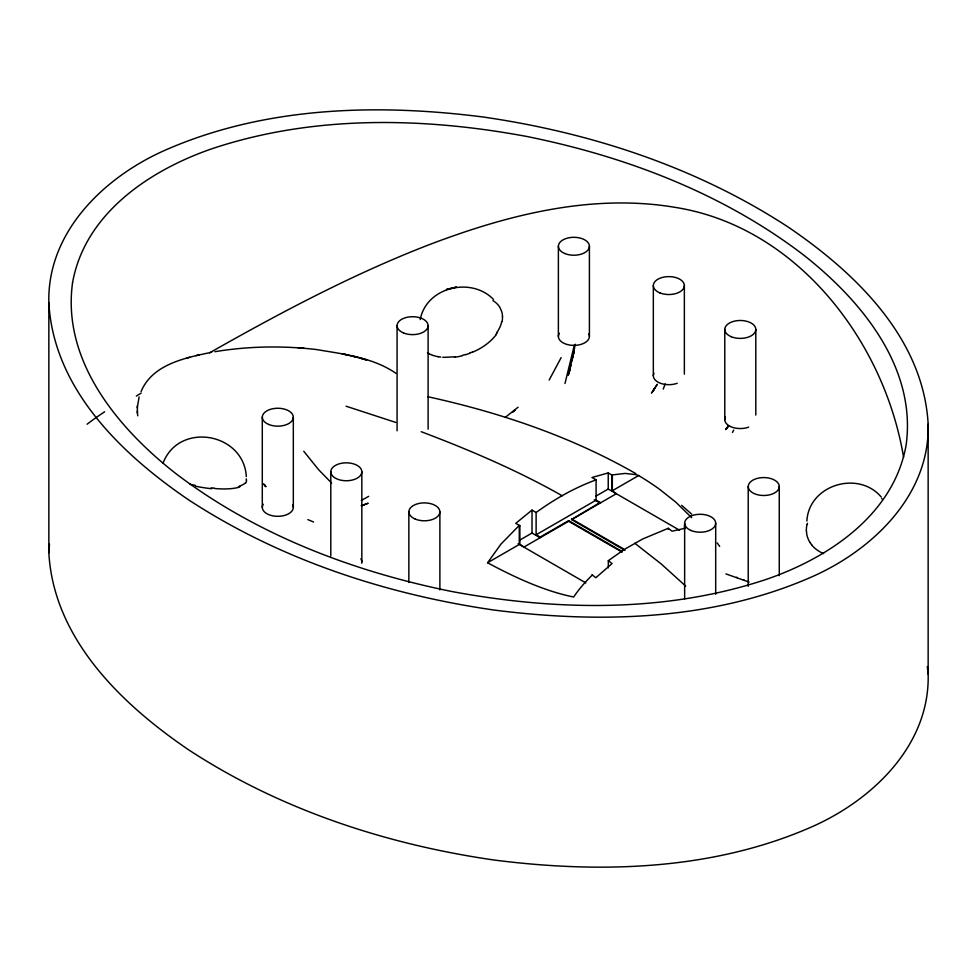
<?xml version="1.0" encoding="UTF-8"?>
<svg xmlns="http://www.w3.org/2000/svg" width="977" height="977" viewBox="0 0 977 977"><rect width="100%" height="100%" fill="white"/><g stroke="black" fill="none" stroke-linecap="round" stroke-linejoin="round"><path stroke-width="1.47" d="M293.32 507.344L293.32 417.203M361.832 561.922L361.832 471.781A15.522 8.964 0 0 0 338.555 464.026A15.522 8.964 0 0 0 338.555 479.548A15.522 8.964 0 0 0 361.832 471.781M428.109 429.172L428.109 325.671M439.882 589.961L439.882 511.838M519.874 525.724L519.862 544.165L523.88 547.108L568.638 521.266L622.056 552.103M519.52 540.257L532.013 533.039L532.013 510.104L535.97 512.412M536.117 534.785L536.117 512.498C554.57 499.113 574.635 487.682 596.092 479.866L596.092 500.163L536.117 534.785L540.122 537.106L568.638 520.643L622.056 551.48M589.412 336.393L589.412 246.265M679.613 530.255L608.231 489.037L608.231 472.929L591.989 477.484L595.982 479.805M684.364 374.203L684.364 285.577M715.689 594.26L715.689 523.245M755.807 415.066L755.807 329.444M779.267 575.685L779.267 486.534A15.522 8.964 0 0 0 755.99 478.779A15.522 8.964 0 0 0 755.99 494.289A15.522 8.964 0 0 0 779.267 486.534M137.256 407.812L139.1 396.931M137.354 405.846L137.464 413.613L137.256 411.024M48.85 302.894C46.933 231.329 105.394 176.007 166.762 149.481C265.829 106.42 377.452 103.489 483.175 117.008C590.767 132.579 696.796 167.299 788.17 227.043C855.327 272.656 923.363 338.066 928.15 424.14L928.15 674.106C930.067 745.671 871.606 800.993 810.238 827.519C711.171 870.58 599.548 873.511 493.825 859.992C386.233 844.421 280.204 809.701 188.83 749.957C121.673 704.344 53.637 638.934 48.85 552.86L48.85 302.894C53.637 388.968 121.673 454.366 188.83 499.992C280.204 559.723 386.233 594.443 493.825 610.014C599.548 623.546 711.171 620.615 810.238 577.554C871.606 551.028 930.067 495.705 928.15 424.14M48.85 552.86L49.461 544.128M806.88 521.034C808.785 484.726 858.563 469.949 881.278 497.098M570.177 368.073L575.319 344.246M502.068 321.641L502.434 319.198A41.657 26.929 -27.2 0 0 502.447 316.487M574.391 344.93L564.987 383.485M573.731 352.245L572.84 356.483L574.439 348.826M420.22 319.54C426.399 286.945 471.219 276.479 493.458 299.389M569.347 371.382L570.873 365.19M807.185 524.478L807.49 523.293M569.298 371.578L569.835 369.514L568.345 375.315M568.736 373.837L569.835 369.514M663.224 389.078L665.19 383.912M141.054 391.582C152.461 364.079 185.618 357.765 211.643 352.257M163.049 463.135C178.938 421.356 243.664 432.64 246.326 476.52M561.152 357.606L549.159 380.053M732.445 432.432L733.703 430.088M487.584 562.764L500.883 544.189L519.275 525.394L519.275 544.47L487.584 562.764C514.561 577.273 544.458 591.134 573.646 597.008C579.043 588.997 585.455 581.718 592.355 574.989M653.418 390.287L657.289 384.279L653.247 390.58M497.476 332.412L495.766 334.818M651.488 393.206L654.456 388.761L652.111 392.229M245.63 483.102L246.131 482.235A45.089 12.884 6.1 0 0 246.424 481.124L246.412 480.122M725.618 429.599L728.671 425.752L726.131 428.891M726.546 428.39L728.671 425.752M518.066 407.238L505.256 417.387M608.317 567.857L608.317 560.664L624.425 549.367L642.719 538.962L668.292 528.288L672.054 531.207L685.317 528.203M532.013 510.104L515.771 523.342L519.862 525.736M136.34 396.088L141.176 393.084M595.738 496.243L608.231 489.037M638.64 475.555L611.761 491.077L611.761 474.969L625.182 473.43L636.088 474.688A73.617 42.499 -60 0 1 638.64 475.543A338.921 195.669 0 0 1 660.073 489.672L675.815 502.166L691.618 517.615M624.999 550.405L571.582 519.569L600.098 502.471L600.098 503.094L594.309 499.748M571.582 519.569L616.353 493.715L612.335 490.784L612.347 475.31L608.231 472.929M368.695 496.34L361.331 500.407M209.676 352.77C280.692 312.518 353.076 274.085 429.33 244.641C507.1 215.05 591.415 193.287 674.912 207.332C796.56 226.383 884.161 340.729 903.578 457.199M472.648 351.915L469.632 353.124M363.676 504.938L368.146 503.253L361.392 505.707M240.232 486.522L238.364 487.083M361.514 505.671L363.786 504.889L361.441 505.683M465.65 354.468L462.439 355.359M189.66 357.264L186.583 358.132M196.035 355.604L199.247 354.822M214.867 351.696C248.353 346.163 282.634 345.565 316.328 349.534C343.489 354.101 372.884 357.399 396.088 373.397M455.16 356.8L443.839 357.35M684.535 529.107L684.547 524.796L685.292 524.979M443.399 357.326L442.764 357.277M298.193 347.849L304.116 348.337L299.67 347.971M214.268 488.146L211.179 487.853M440.749 357.093L438.319 356.752M195.315 485.386L190.124 484.274M346.933 354.798L347.653 354.956L342.06 353.759L357.252 357.313L351.635 355.897M427.865 396.735C500.261 412.587 571.398 436.67 635.868 473.65M356.117 357.02L366.729 360L360.708 358.254M725.899 573.902L749.115 582.097M346.127 406.224L395.77 422.43M432.86 355.396L436.267 356.336A46.346 26.098 -20.9 0 0 438.355 356.703M432.31 355.201L429.245 353.918M743.302 579.74L744.059 580.02M736.609 577.309L737.366 577.59M421.197 431.7C467.971 449.408 514.207 468.984 557.94 493.348L562.154 495.766M313.593 521.999L307.853 519.63M596.092 500.163L600.098 502.471M571.582 518.946L623.448 548.879M532.013 533.039L540.122 537.716L540.122 537.106M518.091 543.749L585.821 582.89M634.818 543.261L661.319 564.034L685.683 586.078M608.317 560.664L612.078 563.546L595.836 577.749L592.074 574.757M685.475 525.553L684.767 524.979M681.677 505.341L691.692 514.146M331.655 483.09L318.539 469.619L303.762 451.264M811.667 544.751L810.043 542.553M265.707 486.448L263.607 483.823M265.915 486.754L264.108 484.482L265.451 486.18M717.191 542.931L719.67 546.387M137.769 415.799L137.537 414.321M927.307 666.57L928.15 674.106M502.52 316.463L502.3 314.154A42.585 27.344 -29.1 0 0 501.653 311.468L499.833 307.315A44.295 28.394 -31.4 0 0 498.465 305.337L496.939 303.688A45.919 29.554 -32.8 0 0 492.909 300.598M806.452 531L806.697 533.76A43.599 30.775 -16.7 0 0 807.454 537.057L808.394 539.536A43.806 30.861 -15.2 0 0 810.08 542.528M748.223 486.534L748.223 586.334M724.775 329.444L724.775 419.622M684.645 523.245L684.645 598.84M668.292 528.288L668.292 529.143M653.332 285.577L653.332 375.742M568.638 520.643L568.638 521.266M558.38 246.265L558.38 336.43M408.85 511.838L408.85 582.475M397.077 325.671L397.077 430.772M330.8 471.781L330.8 555.95M262.288 417.203L262.288 507.381M677.232 383.265A15.522 8.964 0 0 1 659.548 382.899A15.522 8.964 0 0 1 653.955 373.202M748.675 427.132A15.522 8.964 0 0 1 730.991 426.766A15.522 8.964 0 0 1 725.398 417.069M292.685 504.84A15.522 8.964 0 0 1 277.248 516.308A15.522 8.964 0 0 1 263.265 504.23M588.777 333.89A15.522 8.964 0 0 1 573.34 345.37A15.522 8.964 0 0 1 559.357 333.279M360.855 558.807A15.522 8.964 0 0 1 361.673 563.216M501.751 321.677A40.997 26.794 -25.4 0 1 497.024 332.339M496.035 334.891A42.695 28.602 -23.2 0 1 472.721 352.086M469.693 353.332A45.211 28.602 -23.6 0 1 465.687 354.675M462.329 355.762A45.943 28.077 -23.2 0 1 455.074 357.167M429.367 353.821A45.504 25.634 -20.9 0 1 427.486 352.819M246.192 478.877A45.895 13.214 4.4 0 1 246.473 480.122M245.117 483.078A43.33 12.493 7.7 0 1 239.206 486.192M238.84 487.267A40.729 12.249 9.9 0 1 214.5 488.5M211.655 488.72A41.779 10.71 8.8 0 1 195.742 486.253M823.599 553.617A43.965 31.166 -14.7 0 1 811.557 544.8M806.355 530.926A43.257 30.458 -18.5 0 1 807.014 524.478M881.608 498.575A44.026 33.181 -24 0 1 881.926 498.844M87.075 424.226A224.173 12.835 -28.4 0 1 104.661 411.769M72.554 282.744C61.698 361.075 118.266 428.708 176.141 473.808C256.633 534.969 353.344 571.606 451.826 591.512C555.754 610.845 665.63 613.043 766.86 579.19C828.936 557.745 893.796 514.427 906.094 445.243C916.951 366.912 860.395 299.28 802.508 254.179C722.015 193.019 625.304 156.369 526.823 136.475C422.907 117.142 313.019 114.944 211.801 148.797C149.713 170.242 84.852 213.56 72.554 282.744M573.536 353.259L571.887 360.818L573.536 353.259M515.013 410.035L512.534 412.123L515.013 410.035M453.328 287.836L446.416 289.522L456.43 287.104L453.328 287.836M659.744 292.831A15.522 8.964 0 0 0 684.279 286.493A15.522 8.964 0 0 0 662.516 277.395A15.522 8.964 0 0 0 659.744 292.831M731.187 336.699A15.522 8.964 0 0 0 755.722 330.373A15.522 8.964 0 0 0 733.959 321.262A15.522 8.964 0 0 0 731.187 336.699M691.057 530.499A15.522 8.964 0 0 0 715.604 524.173A15.522 8.964 0 0 0 693.841 515.062A15.522 8.964 0 0 0 691.057 530.499M268.699 424.458A15.522 8.964 0 0 0 293.234 418.132A15.522 8.964 0 0 0 271.472 409.033A15.522 8.964 0 0 0 268.699 424.458M415.262 519.092A15.522 8.964 0 0 0 439.797 512.766A15.522 8.964 0 0 0 418.034 503.668A15.522 8.964 0 0 0 415.262 519.092M564.791 253.519A15.522 8.964 0 0 0 589.326 247.181A15.522 8.964 0 0 0 567.564 238.083A15.522 8.964 0 0 0 564.791 253.519M403.489 332.925A15.522 8.964 0 0 0 428.024 326.599A15.522 8.964 0 0 0 406.261 317.488A15.522 8.964 0 0 0 403.489 332.925"/></g></svg>
